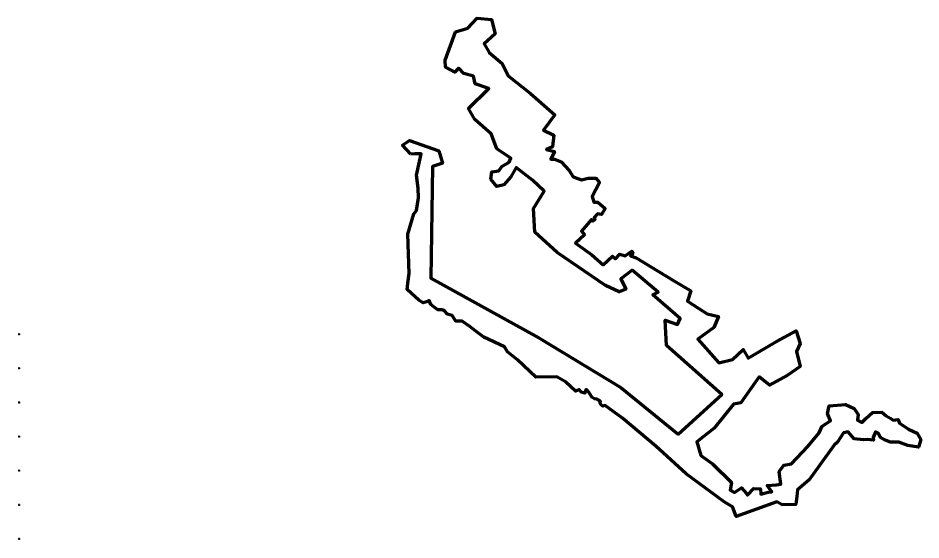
# Model space of a CAD drawing. Header units: metres. Extents: x 16881 to 20071, y 24181 to 25063.
# Drawn here: x 18748 to 20071, y 24298 to 25063 of the extents above; entities that cross this region are included whole.
import ezdxf

# ---------------------------------------------------------------- set-up
doc = ezdxf.new("R2010")
doc.units = ezdxf.units.M
doc.layers.add('02_Сетка', color=7, linetype='Continuous')

# ---------------------------------------------------------------- blocks, each defined once
blk = doc.blocks.new('g5_012')
at = {"color": 92}
for points in [[(-1.5, 0), (1.5, 0)], [(0, -1.5), (0, 1.5)]]:
    blk.add_lwpolyline(points, dxfattribs=at)

msp = doc.modelspace()

# ---------------------------------------------------------------- linework, layer by layer
at = {"color": 6, "linetype": 'ByBlock', "lineweight": 120, "flags": 128}
msp.add_lwpolyline([(19323.5, 24863.5), (19311.5, 24876.9), (19321.9, 24883.4), (19364.6, 24868.5), (19369.9, 24850.4), (19355.6, 24845.3), (19352.9, 24681.7), (19510.9, 24594.3), (19631, 24521.9), (19714.9, 24453.2), (19778.8, 24511.7), (19698, 24583.4), (19696.2, 24620.2), (19714, 24614), (19718.1, 24622.6), (19678.1, 24657.5), (19685.6, 24661.5), (19647.8, 24693.8), (19631.1, 24681), (19638.3, 24665.9), (19628.7, 24661.9), (19608.5, 24671.2), (19537.9, 24719.3), (19505, 24749.1), (19503.2, 24783.8), (19519, 24809.2), (19501.7, 24825.2), (19477.8, 24844), (19470, 24830.3), (19459.8, 24818.5), (19449.4, 24816), (19440.7, 24826.9), (19442.1, 24837.7), (19452.3, 24839), (19457.1, 24845.2), (19467.4, 24851.6), (19470.3, 24857.7), (19449.4, 24871.4), (19441.5, 24893.3), (19417.3, 24914.2), (19408.2, 24930.3), (19437.9, 24959.8), (19417.6, 24966.6), (19415.5, 24977.8), (19401.4, 24981.4), (19393.8, 24989.3), (19388, 24983.7), (19374.6, 24991.1), (19374, 25001.2), (19389.1, 25042.4), (19407.1, 25047.8), (19421, 25062.8), (19441.8, 25060.9), (19447, 25039.5), (19431.1, 25025.1), (19438.2, 25012.6), (19457.4, 24996.5), (19466.2, 24978.3), (19499, 24952.2), (19534.5, 24921.1), (19518, 24898.6), (19532.8, 24891.4), (19531.2, 24874.1), (19522.2, 24870.1), (19534, 24867.4), (19528.8, 24856), (19533.9, 24856.3), (19543.8, 24852.2), (19555.4, 24839.6), (19561.2, 24830.1), (19573.7, 24826.1), (19583.3, 24828.5), (19594.7, 24828.4), (19599.8, 24822.1), (19589.3, 24801.4), (19591.7, 24793), (19597.4, 24793), (19608.1, 24783.7), (19602.9, 24774.9), (19596.8, 24776.2), (19592.2, 24770.8), (19593.2, 24767.5), (19590.2, 24765.3), (19588.3, 24767.6), (19573.7, 24750.6), (19577.9, 24745.2), (19564.6, 24733.2), (19588.6, 24716.1), (19605.4, 24701.6), (19619, 24714.2), (19623.2, 24710.2), (19629.6, 24717.2), (19637.3, 24714.8), (19647.3, 24721.5), (19648.6, 24718), (19645.2, 24714.6), (19653.8, 24711.5), (19707.2, 24678.8), (19733.8, 24663.1), (19728.8, 24648.3), (19745.3, 24637.5), (19757.8, 24629.8), (19774.1, 24625.6), (19767.3, 24609.4), (19744, 24592.7), (19774.5, 24557.8), (19794.9, 24563), (19810.3, 24577.5), (19817.6, 24564.9), (19858.9, 24588.9), (19888.1, 24604.7), (19893.6, 24586.1), (19888.6, 24574.6), (19893.7, 24552.4), (19874.6, 24539.5), (19848.9, 24525.4), (19833.7, 24537.2), (19806.9, 24499.5), (19796, 24497.4), (19767.8, 24462.1), (19742.2, 24442.1), (19748.2, 24422.3), (19765.2, 24409.8), (19793.2, 24382.5), (19791.4, 24371.6), (19797.5, 24368), (19807.9, 24374.6), (19814.9, 24367.2), (19816.8, 24364.3), (19826, 24373.8), (19835.9, 24373.5), (19836.1, 24365.7), (19847, 24368.4), (19852.4, 24369), (19845.6, 24378.2), (19858.8, 24379.2), (19865.2, 24380.4), (19863.1, 24398.8), (19869.6, 24408.1), (19881, 24410.1), (19905.2, 24435.2), (19921.7, 24455.2), (19925.9, 24465), (19938.2, 24473), (19934, 24483.7), (19936.1, 24495.1), (19959.9, 24496.7), (19972.7, 24491), (19978.7, 24482.2), (19977.8, 24474), (19984.2, 24470.4), (19990.1, 24476.5), (19999.7, 24485.2), (20013.4, 24485.5), (20019.5, 24480.3), (20026.3, 24476.3), (20030, 24474), (20037.3, 24474.7), (20039.4, 24469.5), (20052.3, 24460.6), (20065, 24454.8), (20070.6, 24445.4), (20067.1, 24434.6), (20051.4, 24436.7), (20038.2, 24441.7), (20026.2, 24441.9), (20017, 24444.9), (20011.4, 24448.7), (20007.9, 24455.1), (20004.2, 24456.6), (20000.4, 24448.3), (20001.3, 24444.5), (19992.5, 24445.7), (19986.7, 24444.9), (19972.8, 24446.4), (19963.9, 24456.6), (19957, 24455.2), (19948.3, 24441.5), (19943.6, 24437.3), (19906.7, 24386.4), (19889.6, 24371.8), (19889, 24362.2), (19887.6, 24350.6), (19867.4, 24349.8), (19859.4, 24354.5), (19800, 24332.8), (19794.5, 24346.8), (19782.4, 24354.5), (19726.8, 24395.5), (19682.5, 24435.8), (19633.5, 24476.7), (19608.2, 24495.5), (19604.8, 24494.4), (19602.2, 24496.4), (19600.4, 24499.3), (19601.5, 24500.9), (19599.1, 24503.1), (19595.8, 24504.7), (19592.8, 24505.4), (19589.4, 24507.1), (19588, 24508.6), (19584.3, 24515.1), (19580.7, 24518.6), (19579.3, 24517.3), (19578.5, 24513.7), (19573.1, 24514.8), (19570.6, 24518.5), (19569.6, 24518.5), (19564.6, 24516.5), (19550.1, 24530.1), (19537.4, 24537.3), (19506.5, 24537.1), (19479.9, 24562.2), (19465.4, 24573.9), (19460.7, 24581.4), (19430.3, 24595.6), (19418.9, 24604.1), (19410, 24611.2), (19399, 24619), (19389.7, 24618.9), (19384.2, 24627.2), (19377.3, 24629.1), (19372.8, 24634.2), (19369.6, 24635.3), (19363.1, 24635.4), (19357.2, 24639.9), (19352.9, 24643.5), (19350.6, 24649.3), (19346.6, 24647.3), (19341.7, 24645.9), (19335.3, 24649.8), (19318.2, 24665.2), (19319.1, 24674.7), (19321, 24688.6), (19319.2, 24746.5), (19327.9, 24776), (19332.1, 24780.9), (19335.1, 24799.6), (19334.3, 24813.7), (19332.1, 24832.9), (19336.1, 24852.5), (19338.8, 24864.2), (19329.4, 24864.2), (19323.5, 24863.5)], dxfattribs=at)

# ---------------------------------------------------------------- block references
at = {"layer": '02_Сетка', "color": 92, "linetype": 'Continuous', "lineweight": 15, "ltscale": 0.5}
for p in [(18750, 24600), (18750, 24550), (18750, 24500), (18750, 24450), (18750, 24400), (18750, 24350), (18750, 24300)]:
    msp.add_blockref('g5_012', p, dxfattribs=at)

doc.saveas('drawing.dxf')
